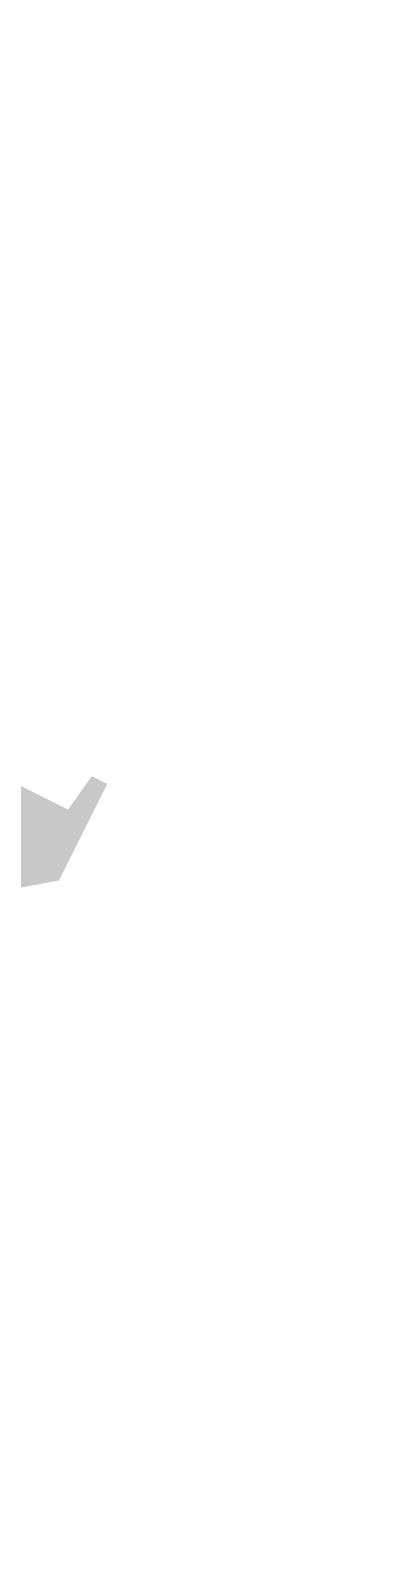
# Model space of a CAD drawing. Header units: millimetres. Extents: x 3062 to 3755, y 1606 to 1663.
# Drawn here: x 3250.75 to 3252.3, y 1635.71 to 1642.78 of the extents above; entities that cross this region are included whole.
import ezdxf

# ---------------------------------------------------------------- set-up
doc = ezdxf.new("R2010")
doc.units = ezdxf.units.MM
doc.layers.add('DUVAR', color=7, linetype='Continuous')
doc.styles.add('ARIAL', font='arial.ttf')

# ---------------------------------------------------------------- blocks, each defined once
blk = doc.blocks.new('KUZEY')
at = {"layer": 'DUVAR'}
h = blk.add_hatch(color=256, dxfattribs=at)
h.paths.add_polyline_path([(-0.11, 100), (-8.17, 19.45), (-35.36, 35.47), (-0.11, 0.11)])
h.paths.add_polyline_path([(-100.11, 0), (-19.56, -8.06), (-35.24, -35.13), (-0.11, 0)])
h.paths.add_polyline_path([(-0.11, -100), (7.94, -19.45), (35.24, -35.36), (0, 0), (-0.11, 0)])
h.paths.add_polyline_path([(19.34, 8.06), (35.24, 35.36), (-0.06, 0.06), (0, 0), (99.89, 0)])
for p, q in [((-0.11, 100), (-8.17, 19.45)), ((-0.11, 100), (-0.11, -100)), ((7.94, 19.45), (-0.11, 100)), ((-35.36, 35.47), (-8.17, 19.45)), ((-19.56, 8.06), (-35.36, 35.47)), ((-35.36, 35.47), (35.24, -35.36)), ((-35.24, -35.13), (35.24, 35.36)), ((35.24, 35.36), (7.94, 19.45)), ((19.34, 8.06), (35.24, 35.36)), ((-19.56, 8.06), (-100.11, 0)), ((99.89, 0), (19.34, 8.06)), ((-100.11, 0), (99.89, 0)), ((-100.11, 0), (-19.56, -8.06)), ((19.34, -8.06), (99.89, 0)), ((-19.56, -8.06), (-35.24, -35.13)), ((19.34, -8.06), (35.24, -35.36)), ((-35.24, -35.13), (-8.17, -19.45)), ((-8.17, -19.45), (-0.11, -100)), ((-0.11, -100), (7.94, -19.45)), ((35.24, -35.36), (7.94, -19.45))]:
    blk.add_line(p, q, dxfattribs=at)
at = {"layer": 'DUVAR', "insert": (2.34, 128.36, 0.5), "char_height": 44, "attachment_point": 5, "style": 'ARIAL'}
blk.add_mtext('{\\fTimes New Roman|b1|i0|c0|p18;N}', dxfattribs=at)

msp = doc.modelspace()

# ---------------------------------------------------------------- block references
at = {"layer": 'DUVAR', "xscale": 0.03342111007138639, "yscale": 0.03342111007138639, "zscale": 0.03342111007138639, "rotation": 243.4162237358426}
msp.add_blockref('KUZEY', (3246.3039, 1640.9403), dxfattribs=at)

doc.saveas('drawing.dxf')
